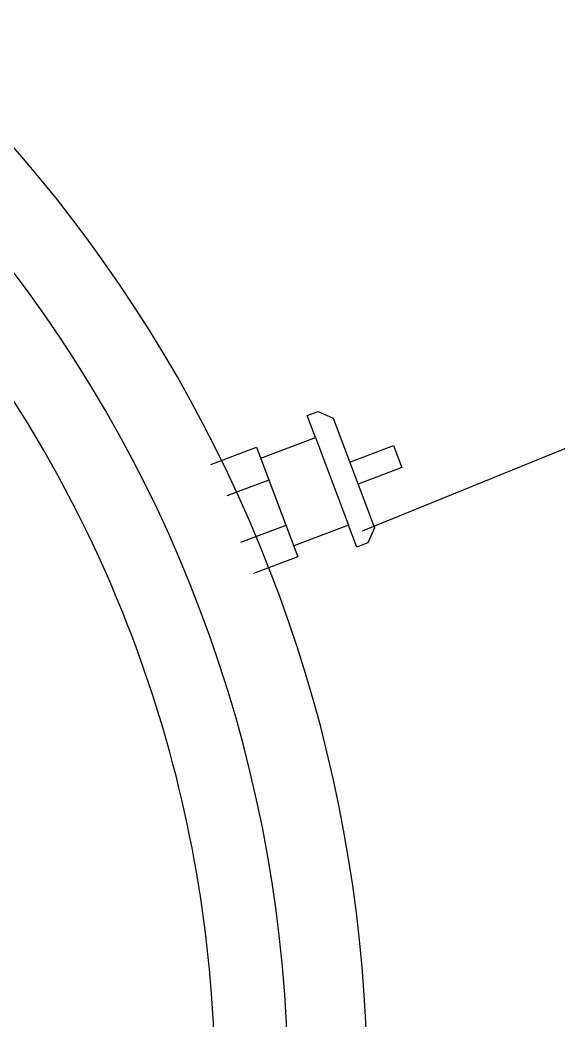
# Model space of a CAD drawing. Extents: x 4438 to 384502, y -178203 to -21188.
# Drawn here: x 382090.2 to 382149.8, y -176915.1 to -176804.4 of the extents above; entities that cross this region are included whole.
import ezdxf

# ---------------------------------------------------------------- set-up
doc = ezdxf.new("R2010")
doc.units = 0
doc.header["$LTSCALE"] = 8
doc.header["$MEASUREMENT"] = 0
doc.layers.get('0').update_dxf_attribs({"linetype": 'CONTINUOUS'})
doc.layers.add('PL', color=5, linetype='CONTINUOUS')

msp = doc.modelspace()

# ---------------------------------------------------------------- linework, layer by layer
at = {"color": 1}
msp.add_line((382264.238, -176805.618), (382128.043, -176860.998), dxfattribs=at)
at = {"layer": 'PL', "color": 0, "ltscale": 0.5}
for p, q in [((382121.952, -176848.224), (382123.164, -176847.767)), ((382122.867, -176850.649), (382121.952, -176848.224)), ((382123.164, -176847.767), (382124.835, -176848.521)), ((382124.835, -176848.521), (382129.412, -176860.646)), ((382116.805, -176852.938), (382122.867, -176850.649)), ((382122.867, -176850.649), (382126.529, -176860.349)), ((382126.665, -176853.371), (382131.515, -176851.54)), ((382131.515, -176851.54), (382132.431, -176853.965)), ((382111.282, -176853.638), (382116.347, -176851.725)), ((382116.347, -176851.725), (382120.924, -176863.85)), ((382132.431, -176853.965), (382127.581, -176855.796)), ((382117.72, -176855.363), (382113.061, -176857.122)), ((382114.592, -176862.224), (382119.604, -176860.354)), ((382126.529, -176860.349), (382120.467, -176862.638)), ((382127.444, -176862.774), (382126.529, -176860.349)), ((382129.412, -176860.646), (382128.657, -176862.316)), ((382128.657, -176862.316), (382127.444, -176862.774)), ((382120.924, -176863.85), (382115.996, -176865.711))]:
    msp.add_line(p, q, dxfattribs=at)
at = {"layer": 'PL', "color": 7, "ltscale": 0.5}
for centre, radius, start, end in [((381970.079, -176922.846), 158.527, 283.81178, 63.75286), ((381969.987, -176922.761), 149.818, 270, 63.81114), ((381970.075, -176922.908), 141.699, 21.91255, 64.93004), ((381970.075, -176922.908), 141.699, 4.32637, 21.91255), ((381970.075, -176922.908), 141.699, 283.72929, 4.32637)]:
    msp.add_arc(centre, radius, start, end, dxfattribs=at)

doc.saveas('drawing.dxf')
